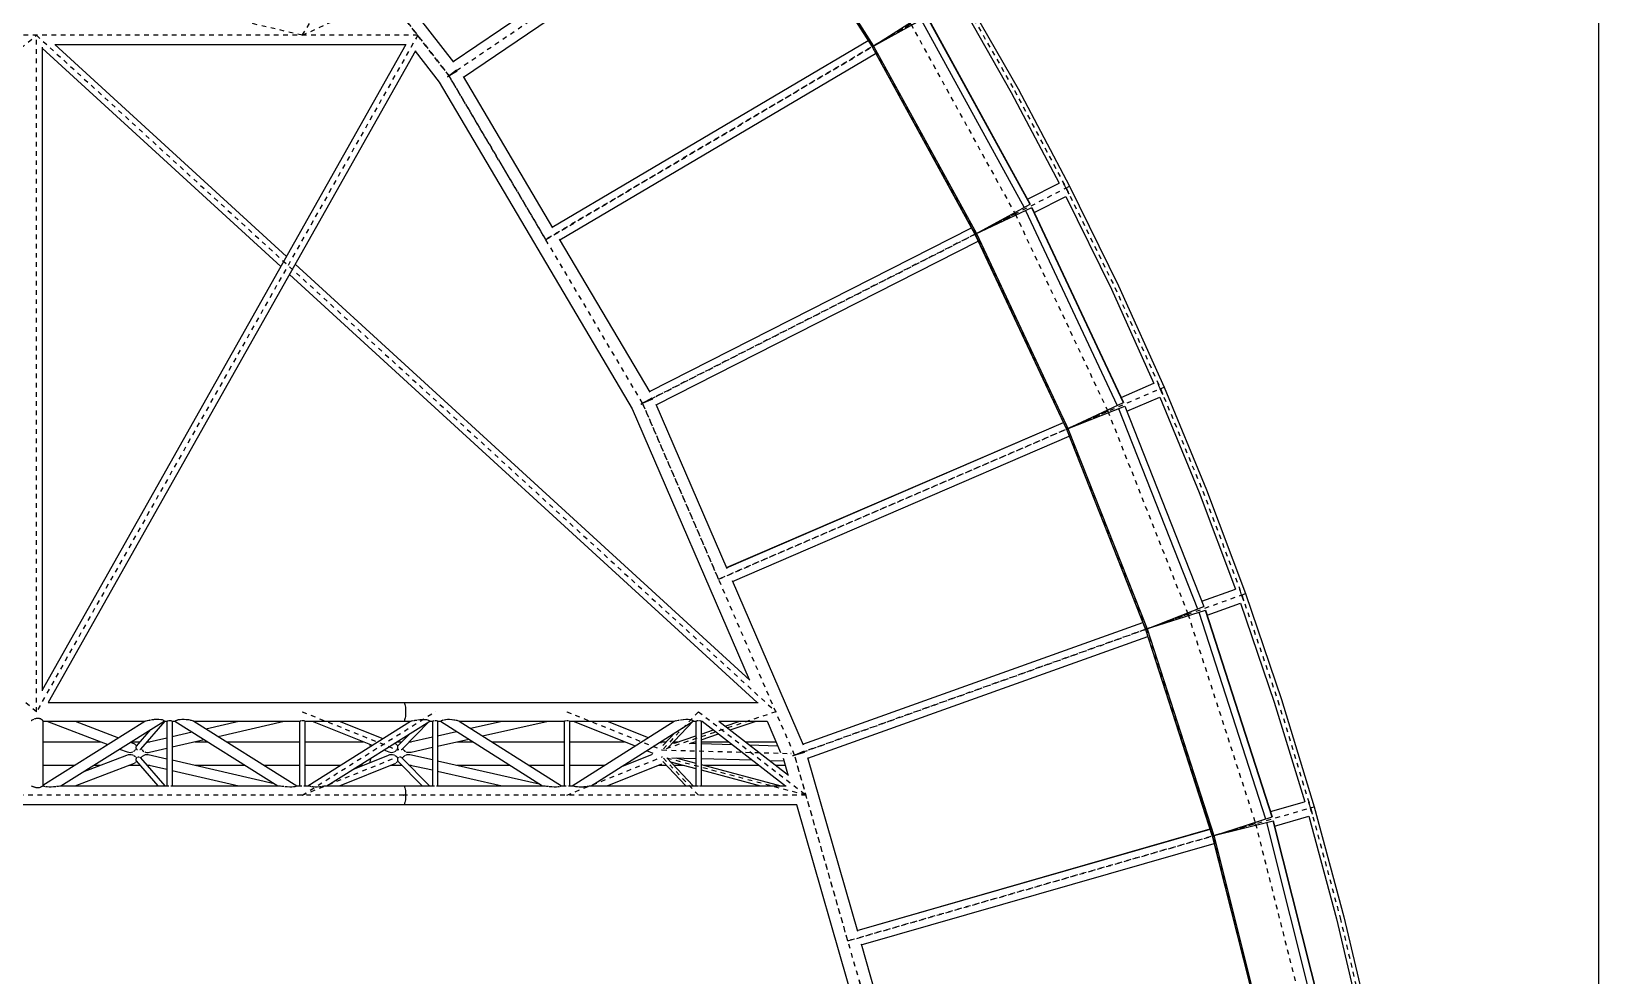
# Model space of a CAD drawing. Header units: millimetres. Extents: x 149919 to 150445, y 136651 to 136866.
# Drawn here: x 150410.73 to 150444.54, y 136802.98 to 136823.36 of the extents above; entities that cross this region are included whole.
import ezdxf

# ---------------------------------------------------------------- set-up
doc = ezdxf.new("R2010")
doc.units = ezdxf.units.MM
doc.header["$LTSCALE"] = 0.25
doc.linetypes.add('CENTER', pattern=[50.8, 31.75, -6.35, 6.35, -6.35])
doc.linetypes.add('XKITLINE00', pattern=[0])

# ---------------------------------------------------------------- blocks, each defined once
blk = doc.blocks.new('çatıı')
at = {"color": 8, "linetype": 'CENTER'}
for p, q in [((27793, 17203.1), (27292.1, 17849.7)), ((27793, 17203.1), (27292.1, 17849.7)), ((27793, 17203.1), (28641, 17778.9)), ((27793, 17203.1), (28538.8, 17709.5)), ((28708.5, 17267), (28461.3, 17656.9)), ((27476.6, 17290.3), (27586, 17470.3)), ((27476.6, 17290.3), (27123.8, 17372.8)), ((27476.6, 17290.3), (27655.8, 17372.8)), ((27667.8, 17364.7), (27793, 17203.1)), ((28001.9, 16849.5), (28895.5, 17377.5)), ((28895.5, 17377.5), (29013.2, 17170.9)), ((28789.2, 17314.6), (28001.9, 16849.5)), ((28789.2, 17314.6), (29014.3, 16904.8)), ((26903.1, 15830.3), (25173.6, 17290.3)), ((25173.6, 15830.3), (26903.1, 17290.3)), ((27725.5, 17290.3), (26261.4, 17290.3)), ((27725.5, 17290.3), (26903.1, 15830.3)), ((26903.1, 17290.3), (28498.3, 15830.3)), ((26903.1, 15830.3), (26903.1, 17290.3)), ((28930.7, 16862.3), (28708.5, 17267)), ((28210.8, 16496), (27793, 17203.1)), ((28210.8, 16496), (27793, 17203.1)), ((28001.9, 16849.5), (27793, 17203.1)), ((29013.2, 17170.9), (29124.3, 16960.8)), ((28210.8, 16496), (29124.3, 16960.8)), ((29124.3, 16960.8), (29229.5, 16745.9)), ((29014.3, 16904.8), (28210.8, 16496)), ((29014.3, 16904.8), (29214.4, 16478.7)), ((28210.8, 16496), (28001.9, 16849.5)), ((29128.3, 16441.6), (28930.7, 16862.3)), ((29229.5, 16745.9), (29327.8, 16527.7)), ((28374.6, 16116.4), (29327.8, 16527.7)), ((29327.8, 16527.7), (29419.1, 16306.5)), ((28538.4, 15736.8), (28210.8, 16496)), ((28538.4, 15736.8), (28210.8, 16496)), ((28374.6, 16116.4), (28210.8, 16496)), ((29214.4, 16478.7), (28374.6, 16116.4)), ((29214.4, 16478.7), (29387.1, 16040.9)), ((29298.9, 16009.3), (29128.3, 16441.6)), ((29419.1, 16306.5), (29503.3, 16082.5)), ((28538.4, 15736.8), (28374.6, 16116.4)), ((28538.4, 15736.8), (29503.3, 16082.5)), ((29503.3, 16082.5), (29581.2, 15853.9)), ((29387.1, 16040.9), (28538.4, 15736.8)), ((29387.1, 16040.9), (29532.9, 15588.7)), ((29442.8, 15563), (29298.9, 16009.3)), ((27476.6, 15830.3), (27681.8, 15747.8)), ((27476.6, 15650.3), (27762.9, 15830.3)), ((28047, 15830.3), (28252.9, 15747.8)), ((28498.3, 15830.3), (28252.9, 15747.8)), ((28331.2, 15830.3), (28252.9, 15747.8)), ((28331.2, 15830.3), (28563.2, 15650.3)), ((29581.2, 15853.9), (29651.6, 15622.9)), ((27476.6, 15650.3), (27681.8, 15732.8)), ((28047, 15650.3), (28252.9, 15732.8)), ((28252.9, 15747.8), (28530.8, 15740.3)), ((28563.2, 15650.3), (28252.9, 15732.8)), ((28331.2, 15650.3), (28252.9, 15732.8)), ((28768.7, 14934.7), (28538.4, 15736.8)), ((28768.7, 14934.7), (28538.4, 15736.8)), ((28653.5, 15335.7), (28538.4, 15736.8)), ((27695.3, 15650.3), (26261.4, 15650.3)), ((28563.2, 15650.3), (27695.3, 15650.3)), ((28653.5, 15335.7), (29651.6, 15622.9)), ((29651.6, 15622.9), (29715.5, 15385.5)), ((29532.9, 15588.7), (28653.5, 15335.7)), ((29532.9, 15588.7), (29650.8, 15120.6)), ((29559.5, 15099.5), (29442.8, 15563)), ((29715.5, 15385.5), (29771.6, 15146.1)), ((28768.7, 14934.7), (28653.5, 15335.7))]:
    blk.add_line(p, q, dxfattribs=at)
at = {"color": 8, "linetype": 'XKITLINE00'}
for p, q in [((28458.5, 17655), (28705.6, 17265.3)), ((28458.7, 17655), (28705.7, 17265.4)), ((28461.3, 17656.9), (28708.5, 17267)), ((27801.7, 17233.4), (28391.9, 17634.3)), ((27824.4, 17199.9), (28469.4, 17637.8)), ((28902.8, 17381.7), (29020.6, 17175)), ((27701, 17363.4), (27802.5, 17232.4)), ((28896.3, 17359.2), (29005.9, 17166.9)), ((28705.7, 17265.4), (28824.3, 17330.6)), ((28705.8, 17265.2), (28820.1, 17337.7)), ((28811.3, 17323.4), (29033.5, 16918.8)), ((28823.9, 17330.3), (29046.1, 16925.7)), ((28824.3, 17330.6), (29046.5, 16925.9)), ((28015.6, 16876.3), (28697, 17278.9)), ((28015.6, 16876.3), (28697, 17278.9)), ((27700.2, 17270.1), (26915.2, 15876.7)), ((26915.2, 17264.8), (26915.2, 15875.1)), ((26915.2, 17262.6), (27430.4, 16791.2)), ((27720.5, 17256.6), (26928.5, 15850.6)), ((26942.8, 17270.4), (27442.6, 16813)), ((26943.3, 17270), (27700.1, 17270)), ((27720.1, 17255.8), (27772, 17188.8)), ((28032, 16848.5), (28713.4, 17251.1)), ((28032, 16848.5), (28713.4, 17251.1)), ((28705.6, 17265.3), (28927.7, 16860.8)), ((28705.8, 17265.2), (28927.8, 16861)), ((28708.5, 17267), (28930.7, 16862.3)), ((27789.6, 17201.1), (27810.9, 17213.6)), ((27789.9, 17200.6), (27809.4, 17215.8)), ((27772, 17188.8), (28188.1, 16484.4)), ((27797.6, 17206.6), (27798, 17206)), ((27797.9, 17206.8), (27798.3, 17206.2)), ((27823.7, 17201.1), (28016.6, 16874.7)), ((29005.9, 17166.9), (29109.3, 16971.2)), ((29020.6, 17175), (29131.8, 16964.6)), ((29117.6, 16972.8), (29117.7, 16972.5)), ((29117.7, 16972.5), (29118.5, 16970.7)), ((29040.8, 16936.4), (29109.3, 16971.3)), ((29055.4, 16907.6), (29123.9, 16942.5)), ((29117.9, 16972.3), (29118, 16972.1)), ((29118, 16972.1), (29118.7, 16970.3)), ((29118.5, 16970.7), (29119.5, 16968.4)), ((29118.7, 16970.3), (29119.7, 16968.2)), ((29119.5, 16968.4), (29120.7, 16965.9)), ((29119.7, 16968.2), (29120.8, 16965.7)), ((29120.7, 16965.9), (29122, 16963.2)), ((29120.8, 16965.7), (29122.1, 16963.1)), ((29122, 16963.2), (29123.4, 16960.4)), ((29122.1, 16963.1), (29123.5, 16960.4)), ((29123.4, 16960.4), (29124.9, 16957.6)), ((29123.5, 16960.4), (29131.8, 16964.6)), ((29123.5, 16960.4), (29131.8, 16964.6)), ((29123.5, 16960.4), (29124.9, 16957.7)), ((29123.9, 16942.5), (29221.9, 16742.3)), ((29124.9, 16957.7), (29126.2, 16955.1)), ((29124.9, 16957.6), (29126.3, 16954.9)), ((29126.2, 16955.1), (29127.5, 16952.7)), ((29126.3, 16954.9), (29127.7, 16952.4)), ((29127.5, 16952.7), (29128.7, 16950.7)), ((29127.7, 16952.4), (29128.9, 16950.3)), ((29128.7, 16950.7), (29129.7, 16949)), ((29128.9, 16950.3), (29129.9, 16948.6)), ((29129.7, 16949), (29129.8, 16948.9)), ((29129.9, 16948.6), (29130.1, 16948.3)), ((29131.8, 16964.6), (29237.1, 16749.4)), ((28927.8, 16861), (29050.3, 16918.5)), ((28927.9, 16860.8), (29046.5, 16925.9)), ((29036.9, 16912.2), (29234.4, 16491.4)), ((29049.9, 16918.3), (29247.5, 16497.6)), ((29050.3, 16918.5), (29247.9, 16497.8)), ((28225.3, 16521.4), (28920, 16874.9)), ((28225.3, 16521.4), (28920, 16874.9)), ((28031, 16850.2), (28226.2, 16519.8)), ((28239.9, 16492.7), (28934.6, 16846.2)), ((28239.9, 16492.6), (28934.6, 16846.2)), ((28927.7, 16860.8), (29125.2, 16440.3)), ((28927.9, 16860.8), (29125.3, 16440.4)), ((28930.7, 16862.3), (29128.3, 16441.6)), ((27448.8, 16774.3), (28458.1, 15850.6)), ((27461.1, 16796.1), (28441.8, 15898.5)), ((29221.9, 16742.3), (29313.4, 16539)), ((29237.1, 16749.4), (29335.5, 16531)), ((29242.8, 16508.6), (29313.4, 16539.1)), ((29321.8, 16540.1), (29321.9, 16539.8)), ((29321.9, 16539.8), (29322.6, 16537.9)), ((29322.1, 16539.5), (29322.1, 16539.4)), ((29322.1, 16539.4), (29322.8, 16537.5)), ((29322.6, 16537.9), (29323.4, 16535.6)), ((29322.8, 16537.5), (29323.6, 16535.3)), ((29323.4, 16535.6), (29324.5, 16533)), ((29323.6, 16535.3), (29324.6, 16532.8)), ((29324.5, 16533), (29325.6, 16530.2)), ((28210.8, 16496), (28231, 16507.9)), ((28210.8, 16496), (28232.4, 16505.3)), ((29255.6, 16478.9), (29326.2, 16509.4)), ((29324.6, 16532.8), (29325.7, 16530.1)), ((29325.6, 16530.2), (29326.8, 16527.3)), ((29325.7, 16530.1), (29326.9, 16527.3)), ((29326.2, 16509.5), (29411.3, 16303.4)), ((29326.8, 16527.3), (29328.1, 16524.4)), ((29326.9, 16527.3), (29335.5, 16531)), ((29326.9, 16527.3), (29335.5, 16531)), ((29326.9, 16527.3), (29328.1, 16524.5)), ((29328.1, 16524.5), (29329.3, 16521.8)), ((29328.1, 16524.4), (29329.4, 16521.6)), ((29329.3, 16521.8), (29330.4, 16519.4)), ((29329.4, 16521.6), (29330.5, 16519.1)), ((29330.4, 16519.4), (29331.5, 16517.3)), ((29330.5, 16519.1), (29331.6, 16516.9)), ((29331.5, 16517.3), (29332.4, 16515.5)), ((29331.6, 16516.9), (29332.6, 16515.1)), ((29332.4, 16515.5), (29332.5, 16515.4)), ((29332.6, 16515.1), (29332.7, 16514.8)), ((29335.5, 16531), (29426.9, 16309.6)), ((28188.1, 16484.4), (28440.4, 15899.8)), ((28207.2, 16494.4), (28210.8, 16496)), ((28207.4, 16493.9), (28210.8, 16496)), ((28214.8, 16498.3), (28215.1, 16497.8)), ((28215, 16498.4), (28215.2, 16497.9)), ((28239.2, 16494.3), (28392.3, 16139.5)), ((29125.3, 16440.4), (29251.2, 16490.1)), ((29125.4, 16440.2), (29247.9, 16497.8)), ((29237.4, 16484.6), (29407.9, 16052.3)), ((29250.8, 16489.9), (29421.3, 16057.6)), ((29251.2, 16490.1), (29421.7, 16057.7)), ((28391.5, 16141.3), (29118.3, 16454.9)), ((28391.6, 16141.2), (29118.4, 16454.9)), ((29125.2, 16440.3), (29295.7, 16008.1)), ((29125.4, 16440.2), (29295.8, 16008.3)), ((29128.3, 16441.6), (29298.9, 16009.3)), ((28404.3, 16111.6), (29131.1, 16425.3)), ((28404.3, 16111.6), (29131.1, 16425.2)), ((29411.3, 16303.4), (29489.8, 16094.7)), ((29426.9, 16309.6), (29511.3, 16085.3)), ((28403.6, 16113.3), (28556.7, 15758.6)), ((29417.4, 16068.9), (29489.7, 16094.8)), ((29498.2, 16095.3), (29498.3, 16095)), ((29498.3, 16095), (29498.8, 16093)), ((29498.4, 16094.7), (29498.5, 16094.5)), ((29498.5, 16094.5), (29499, 16092.7)), ((29428.3, 16038.4), (29500.6, 16064.4)), ((29498.8, 16093), (29499.5, 16090.7)), ((29499, 16092.7), (29499.7, 16090.4)), ((29499.5, 16090.7), (29500.4, 16088)), ((29499.7, 16090.4), (29500.5, 16087.8)), ((29500.4, 16088), (29501.3, 16085.1)), ((29500.5, 16087.8), (29501.4, 16085.1)), ((29500.6, 16064.4), (29573.2, 15851.3)), ((29501.3, 16085.1), (29502.4, 16082.2)), ((29501.4, 16085.1), (29502.4, 16082.2)), ((29502.4, 16082.2), (29511.3, 16085.3)), ((29502.4, 16082.2), (29511.3, 16085.3)), ((29502.4, 16082.2), (29503.5, 16079.2)), ((29502.4, 16082.2), (29503.5, 16079.3)), ((29503.5, 16079.3), (29504.5, 16076.6)), ((29503.5, 16079.2), (29504.5, 16076.4)), ((29504.5, 16076.6), (29505.5, 16074.1)), ((29504.5, 16076.4), (29505.6, 16073.8)), ((29505.5, 16074.1), (29506.4, 16071.9)), ((29505.6, 16073.8), (29506.5, 16071.5)), ((29506.4, 16071.9), (29507.2, 16070.1)), ((29506.5, 16071.5), (29507.3, 16069.7)), ((29507.2, 16070.1), (29507.3, 16070)), ((29507.3, 16069.7), (29507.5, 16069.4)), ((29511.3, 16085.3), (29589.2, 15856.5)), ((29295.8, 16008.1), (29421.7, 16057.7)), ((29295.8, 16008.3), (29424.6, 16049.8)), ((29410.4, 16045.3), (29554.4, 15599)), ((29424.1, 16049.7), (29568.1, 15603.4)), ((29424.6, 16049.8), (29568.6, 15603.6)), ((28556, 15760.2), (29289.8, 16023.1)), ((28556, 15760.2), (29289.8, 16023.1)), ((28566.8, 15729.9), (29300.6, 15992.8)), ((28566.8, 15729.8), (29300.6, 15992.7)), ((29295.7, 16008.1), (29439.6, 15562.1)), ((29295.8, 16008.1), (29439.7, 15562.2)), ((29298.9, 16009.3), (29442.8, 15563)), ((26928.4, 15850.6), (27695.3, 15850.6)), ((27695.3, 15850.6), (27696.1, 15850.3)), ((27695.3, 15850.6), (27696.1, 15850.3)), ((27695.3, 15850.6), (28460.3, 15850.6)), ((27696.1, 15850.3), (27696.7, 15849.4)), ((27696.1, 15850.3), (27696.7, 15849.4)), ((27696.7, 15849.4), (27697.4, 15847.9)), ((27696.7, 15849.4), (27697.4, 15847.9)), ((27697.4, 15847.9), (27698, 15845.8)), ((27697.4, 15847.9), (27698, 15845.8)), ((27698, 15845.8), (27698.5, 15843.3)), ((27698, 15845.8), (27698.5, 15843.3)), ((27698.5, 15843.3), (27698.9, 15840.4)), ((27698.9, 15840.4), (27699.2, 15837.2)), ((27699.2, 15823.3), (27698.9, 15820.1)), ((27699.2, 15837.2), (27699.4, 15833.8)), ((27699.4, 15826.7), (27699.2, 15823.3)), ((27699.4, 15833.8), (27699.5, 15830.3)), ((27699.5, 15830.3), (27699.4, 15826.7)), ((29573.2, 15851.3), (29638.9, 15636)), ((29589.2, 15856.5), (29659.7, 15625.2)), ((26891.9, 15811.3), (26892.4, 15811.7)), ((26892.4, 15811.7), (26893, 15812)), ((26893, 15812), (26894, 15812.6)), ((26894.4, 15812.9), (26894.5, 15813)), ((26894.5, 15813), (26896.3, 15813.8)), ((26896.3, 15813.8), (26897.1, 15814.3)), ((26897.1, 15814.3), (26897.7, 15814.6)), ((26898.6, 15815), (26900, 15815.6)), ((26900, 15815.6), (26902.1, 15816.1)), ((26902.1, 15816.1), (26903.1, 15816.4)), ((26903.1, 15816.4), (26906.1, 15816.7)), ((26906.1, 15816.7), (26909, 15816.3)), ((26909, 15816.3), (26909.4, 15816.1)), ((26909.4, 15816.1), (26911.6, 15815.4)), ((26911.6, 15815.4), (26912.3, 15815)), ((26912.9, 15814.6), (26913.7, 15814.1)), ((26913.7, 15814.1), (26914, 15813.8)), ((26914, 15813.8), (26915.1, 15812.9)), ((26915.4, 15812.6), (26915.9, 15812)), ((26915.9, 15812), (26916.4, 15811.5)), ((26916.4, 15811.5), (26916.4, 15811.3)), ((26916.5, 15811.1), (26916.6, 15810.7)), ((26916.6, 15810.7), (26916.7, 15810.6)), ((26916.7, 15810.6), (26916.7, 15671.3)), ((26916.7, 15810), (27137, 15810)), ((26916.7, 15671.7), (27137, 15810)), ((26925.5, 15810), (27056.8, 15759.7)), ((26955.9, 15670.6), (27178.5, 15810.2)), ((26986.6, 15810), (27080, 15774.2)), ((27149, 15791.8), (27118.3, 15756.3)), ((27179.8, 15810), (27127.8, 15749.9)), ((27137, 15810), (27137.1, 15810)), ((27137.1, 15810), (27137.6, 15810.3)), ((27138, 15810.4), (27139.4, 15810.7)), ((27139.4, 15810.7), (27139.6, 15810.8)), ((27139.6, 15810.8), (27141.1, 15811.1)), ((27141.9, 15811.3), (27143, 15811.6)), ((27143, 15811.6), (27145.2, 15812)), ((27145.2, 15812), (27147.4, 15812.5)), ((27147.4, 15812.5), (27148.1, 15812.6)), ((27149.9, 15812.9), (27152.4, 15813.3)), ((27152.4, 15813.3), (27156.6, 15813.8)), ((27156.6, 15813.8), (27157.6, 15814)), ((27157.6, 15814), (27162.8, 15814.4)), ((27162.8, 15814.4), (27167.4, 15814.4)), ((27167.4, 15814.4), (27171.1, 15813.9)), ((27171.1, 15813.9), (27171.5, 15813.8)), ((27171.5, 15813.8), (27174.2, 15813.3)), ((27174.2, 15813.3), (27175.1, 15812.9)), ((27175.8, 15812.6), (27176.3, 15812.4)), ((27176.3, 15812.4), (27176.7, 15812)), ((27176.7, 15812), (27177.7, 15811.5)), ((27177.7, 15811.5), (27177.9, 15811.4)), ((27178, 15811.1), (27178.3, 15810.7)), ((27178, 15810), (27184.2, 15810)), ((27178.3, 15810.7), (27178.4, 15810.4)), ((27178.5, 15810.3), (27178.5, 15810.2)), ((27184.2, 15810), (27184.3, 15810)), ((27184.2, 15810), (27184.2, 15670.6)), ((27184.4, 15810.2), (27184.3, 15810)), ((27184.4, 15810.2), (27184.7, 15810.3)), ((27185, 15810.4), (27185.2, 15810.5)), ((27185.2, 15810.5), (27186.2, 15810.7)), ((27186.2, 15810.7), (27186.5, 15810.8)), ((27186.5, 15810.8), (27187.7, 15811.1)), ((27189, 15811.3), (27189.9, 15811.5)), ((27189.9, 15811.5), (27191.6, 15811.5)), ((27191.6, 15811.5), (27193, 15811.3)), ((27193.8, 15811.1), (27194.5, 15811)), ((27194.5, 15811), (27194.9, 15810.7)), ((27194.9, 15810.7), (27195.3, 15810.6)), ((27195.3, 15810.6), (27195.4, 15810.4)), ((27195.5, 15810.3), (27195.6, 15810.3)), ((27195.6, 15810.3), (27195.6, 15670.6)), ((27195.6, 15810), (27201.7, 15810)), ((27201.6, 15810), (27202, 15810)), ((27201.6, 15810), (27423.8, 15670.6)), ((27202.1, 15810.3), (27202, 15810)), ((27202.4, 15810.4), (27203.2, 15810.7)), ((27203.2, 15810.7), (27204, 15811.1)), ((27203.2, 15810.7), (27203.2, 15810.7)), ((27204.3, 15811.3), (27204.7, 15811.5)), ((27204.7, 15811.5), (27206.1, 15812)), ((27206.1, 15812), (27206.8, 15812.4)), ((27206.8, 15812.4), (27207.4, 15812.6)), ((27208.4, 15812.9), (27209.6, 15813.3)), ((27209.6, 15813.3), (27212.5, 15813.8)), ((27212.5, 15813.8), (27213, 15813.9)), ((27213, 15813.9), (27216.9, 15814.4)), ((27216.9, 15814.4), (27221.4, 15814.4)), ((27221.4, 15814.4), (27226.3, 15813.9)), ((27226.3, 15813.9), (27227.1, 15813.8)), ((27227.1, 15813.8), (27231, 15813.3)), ((27231, 15813.3), (27233, 15812.9)), ((27234.5, 15812.6), (27235.4, 15812.4)), ((27235.4, 15812.4), (27237, 15812)), ((27237, 15812), (27238.9, 15811.6)), ((27238.9, 15811.6), (27239.5, 15811.3)), ((27240.2, 15811.1), (27241.4, 15810.7)), ((27241.4, 15810.7), (27242.1, 15810.4)), ((27242.3, 15810.3), (27464.8, 15670.6)), ((27242.7, 15810), (27470.9, 15810)), ((27268.8, 15793.6), (27339.7, 15810)), ((27295, 15777.2), (27437.3, 15810)), ((27470.9, 15810), (27471.1, 15810)), ((27470.9, 15810), (27470.9, 15670.6)), ((27471.2, 15810.2), (27471.1, 15810)), ((27471.2, 15810.2), (27471.5, 15810.3)), ((27471.8, 15810.4), (27472, 15810.5)), ((27472, 15810.5), (27473, 15810.7)), ((27473, 15810.7), (27473.3, 15810.8)), ((27473.3, 15810.8), (27474.5, 15811.1)), ((27475.8, 15811.3), (27476.6, 15811.5)), ((27476.6, 15811.5), (27478.4, 15811.5)), ((27478.4, 15811.5), (27479.7, 15811.3)), ((27480.6, 15811.1), (27481.3, 15811)), ((27481.3, 15811), (27481.7, 15810.7)), ((27481.7, 15810.7), (27482.1, 15810.6)), ((27482.1, 15810.6), (27482.2, 15810.4)), ((27482.3, 15810.3), (27482.3, 15810.3)), ((27482.3, 15810.3), (27482.3, 15670.6)), ((27482.3, 15810), (27695.3, 15810)), ((27488.4, 15670.6), (27710.1, 15810)), ((27497.9, 15810), (27627.3, 15757.9)), ((27529.4, 15670.6), (27751.5, 15810.2)), ((27556.4, 15810), (27650.1, 15772.3)), ((27750.4, 15809.6), (27691.8, 15749.9)), ((27695.3, 15810), (27696.1, 15810.3)), ((27695.3, 15810), (27696.1, 15810.3)), ((27695.3, 15810), (27710.1, 15810)), ((27696.7, 15811.2), (27696.1, 15810.3)), ((27696.7, 15811.2), (27696.1, 15810.3)), ((27697.4, 15812.7), (27696.7, 15811.2)), ((27697.4, 15812.7), (27696.7, 15811.2)), ((27698, 15814.7), (27697.4, 15812.7)), ((27698, 15814.7), (27697.4, 15812.7)), ((27698.5, 15817.2), (27698, 15814.7)), ((27698.5, 15817.2), (27698, 15814.7)), ((27698.9, 15820.1), (27698.5, 15817.2)), ((27710.1, 15810), (27710.2, 15810)), ((27710.2, 15810), (27710.4, 15810.1)), ((27710.4, 15810.1), (27711.1, 15810.3)), ((27711.5, 15810.3), (27712.2, 15810.5)), ((27712.2, 15810.5), (27712.5, 15810.5)), ((27712.5, 15810.5), (27715.1, 15811.1)), ((27716.2, 15811.3), (27718.4, 15811.7)), ((27718.4, 15811.7), (27719.6, 15811.9)), ((27719.6, 15811.9), (27723.3, 15812.5)), ((27725, 15812.8), (27729.8, 15813.4)), ((27729.8, 15813.4), (27735.1, 15813.9)), ((27735.1, 15813.9), (27739.8, 15813.9)), ((27739.8, 15813.9), (27743.7, 15813.6)), ((27743.7, 15813.6), (27744.5, 15813.4)), ((27744.5, 15813.4), (27746.8, 15813)), ((27746.8, 15813), (27747.4, 15812.8)), ((27748.2, 15812.5), (27749.1, 15812.2)), ((27749.1, 15812.2), (27749.8, 15811.7)), ((27749.8, 15811.7), (27750.6, 15811.4)), ((27750.6, 15811.4), (27750.7, 15811.3)), ((27750.8, 15811.1), (27751.3, 15810.7)), ((27751.1, 15810), (27757.2, 15810)), ((27751.3, 15810.7), (27751.2, 15810.5)), ((27751.2, 15810.5), (27751.4, 15810.3)), ((27751.4, 15810.3), (27751.5, 15810.2)), ((27757.2, 15810), (27757.4, 15810)), ((27757.2, 15810), (27757.2, 15670.6)), ((27757.4, 15810.1), (27757.8, 15810.3)), ((27757.4, 15810.1), (27757.4, 15810)), ((27758.1, 15810.4), (27758.2, 15810.4)), ((27758.2, 15810.4), (27759.4, 15810.7)), ((27759.4, 15810.7), (27759.5, 15810.8)), ((27759.5, 15810.8), (27760.9, 15811.1)), ((27762.2, 15811.3), (27762.9, 15811.4)), ((27762.9, 15811.4), (27764.6, 15811.5)), ((27764.6, 15811.5), (27766.2, 15811.3)), ((27766.9, 15811.1), (27767.5, 15811)), ((27767.5, 15811), (27767.9, 15810.7)), ((27767.9, 15810.7), (27768.3, 15810.6)), ((27768.3, 15810.6), (27768.5, 15810.4)), ((27768.6, 15810.3), (27768.6, 15670.6)), ((27768.6, 15810), (27774.5, 15810)), ((27774.5, 15810), (27774.9, 15810)), ((27774.5, 15810), (27994.6, 15670.6)), ((27775, 15810.2), (27774.9, 15810)), ((27775, 15810.2), (27775.1, 15810.3)), ((27775.4, 15810.4), (27776.2, 15810.7)), ((27776.2, 15810.7), (27777.1, 15811.1)), ((27776.2, 15810.7), (27776.2, 15810.7)), ((27777.5, 15811.3), (27777.7, 15811.5)), ((27777.7, 15811.5), (27779.2, 15811.9)), ((27779.2, 15811.9), (27779.8, 15812.3)), ((27779.8, 15812.3), (27780.7, 15812.6)), ((27781.7, 15812.9), (27782.5, 15813.2)), ((27782.5, 15813.2), (27785.6, 15813.7)), ((27785.6, 15813.7), (27786, 15813.8)), ((27786, 15813.8), (27789.8, 15814.2)), ((27789.8, 15814.2), (27794.3, 15814.3)), ((27794.3, 15814.3), (27799.1, 15813.9)), ((27799.1, 15813.9), (27800.1, 15813.7)), ((27800.1, 15813.7), (27803.8, 15813.2)), ((27803.8, 15813.2), (27805.5, 15812.9)), ((27807.1, 15812.6), (27808.1, 15812.4)), ((27808.1, 15812.4), (27809.8, 15811.9)), ((27809.8, 15811.9), (27811.6, 15811.5)), ((27811.6, 15811.5), (27812.1, 15811.3)), ((27812.8, 15811.1), (27814, 15810.7)), ((27814.1, 15810.7), (27814.6, 15810.4)), ((27814.8, 15810.3), (28035.4, 15670.6)), ((27815.3, 15810), (28041.3, 15810)), ((27839.5, 15794.6), (27907.5, 15810)), ((27865.6, 15778.1), (28006.8, 15810)), ((28041.3, 15810), (28041.5, 15810)), ((28041.3, 15810), (28041.3, 15670.6)), ((28041.6, 15810.1), (28041.5, 15810)), ((28041.6, 15810.1), (28042, 15810.3)), ((28042.3, 15810.4), (28042.4, 15810.4)), ((28042.4, 15810.4), (28043.5, 15810.7)), ((28043.5, 15810.7), (28043.7, 15810.7)), ((28043.7, 15810.7), (28045.2, 15811.1)), ((28046.7, 15811.3), (28047, 15811.4)), ((28047, 15811.4), (28048.8, 15811.4)), ((28048.8, 15811.4), (28049.7, 15811.3)), ((28050.9, 15811.1), (28051.6, 15810.9)), ((28051.6, 15810.9), (28052.1, 15810.7)), ((28052.1, 15810.7), (28052.4, 15810.6)), ((28052.4, 15810.6), (28052.6, 15810.4)), ((28052.7, 15810.3), (28052.7, 15810.3)), ((28052.7, 15810.3), (28052.7, 15670.6)), ((28052.7, 15810), (28278.7, 15810)), ((28058.7, 15670.6), (28278.8, 15810)), ((28061.1, 15810), (28194.4, 15756.6)), ((28099.4, 15670.6), (28320, 15810.3)), ((28134.2, 15810), (28222.7, 15774.5)), ((28319.7, 15810), (28265.9, 15753.2)), ((28278.8, 15810), (28278.9, 15810)), ((28278.9, 15810), (28279.2, 15810.2)), ((28279.2, 15810.2), (28279.4, 15810.3)), ((28279.9, 15810.4), (28281.1, 15810.6)), ((28281.1, 15810.6), (28281.2, 15810.7)), ((28281.2, 15810.7), (28283.1, 15811.1)), ((28284, 15811.3), (28284.4, 15811.4)), ((28284.4, 15811.4), (28287.1, 15811.9)), ((28287.1, 15811.9), (28288.7, 15812.3)), ((28288.7, 15812.3), (28290.5, 15812.6)), ((28292.3, 15812.9), (28293.8, 15813.1)), ((28293.8, 15813.1), (28298.4, 15813.7)), ((28298.4, 15813.7), (28299, 15813.8)), ((28299, 15813.8), (28304.2, 15814.2)), ((28304.2, 15814.2), (28308.8, 15814.3)), ((28308.8, 15814.3), (28312.6, 15813.9)), ((28312.6, 15813.9), (28313.1, 15813.7)), ((28313.1, 15813.7), (28315.7, 15813.2)), ((28315.7, 15813.2), (28316.6, 15812.9)), ((28317.4, 15812.6), (28317.8, 15812.4)), ((28317.8, 15812.4), (28318.3, 15811.9)), ((28318.3, 15811.9), (28319.2, 15811.5)), ((28319.2, 15811.5), (28319.4, 15811.3)), ((28319.5, 15811.1), (28319.8, 15810.7)), ((28319.5, 15810), (28325.5, 15810)), ((28319.8, 15810.7), (28319.9, 15810.4)), ((28319.8, 15810.7), (28319.8, 15810.7)), ((28325.5, 15810), (28325.7, 15810)), ((28325.5, 15810), (28325.5, 15670.6)), ((28325.7, 15810.1), (28326.2, 15810.3)), ((28325.7, 15810.1), (28325.7, 15810)), ((28326.5, 15810.4), (28326.6, 15810.4)), ((28326.6, 15810.4), (28327.7, 15810.6)), ((28327.7, 15810.6), (28327.8, 15810.7)), ((28327.8, 15810.7), (28329.4, 15811.1)), ((28329.4, 15811.1), (28329.5, 15811.1)), ((28331.1, 15811.3), (28331.2, 15811.3)), ((28331.2, 15811.3), (28332.9, 15811.4)), ((28332.9, 15811.4), (28333.5, 15811.3)), ((28335, 15811.1), (28335.8, 15810.9)), ((28335.8, 15810.9), (28336.2, 15810.6)), ((28336.2, 15810.6), (28336.6, 15810.5)), ((28336.6, 15810.5), (28336.7, 15810.4)), ((28336.8, 15810.3), (28336.9, 15810.2)), ((28336.9, 15810.2), (28336.9, 15670.6)), ((28336.9, 15810), (28339.5, 15810)), ((28336.9, 15782), (28363.9, 15791.1)), ((28339.5, 15810), (28519.3, 15670.6)), ((28374.8, 15810.2), (28525.5, 15693.4)), ((28375.1, 15810), (28479.6, 15810)), ((28388.7, 15799.4), (28420.1, 15810)), ((28399.5, 15791.1), (28455.7, 15810)), ((28479.2, 15810), (28508.2, 15742.7)), ((26916.7, 15765.7), (27041.2, 15765.7)), ((27105.5, 15764.5), (27113.2, 15761.5)), ((27107.5, 15765.7), (27126.5, 15765.7)), ((27113.2, 15761.5), (27114.3, 15761)), ((27115.3, 15760.6), (27115.3, 15760.6)), ((27115.3, 15760.6), (27116.4, 15759.7)), ((27116.4, 15759.7), (27116.9, 15759.2)), ((27116.9, 15759.2), (27117.4, 15758.5)), ((27117.8, 15758), (27118, 15757.6)), ((27118, 15755.5), (27117.9, 15755.1)), ((27118, 15757.6), (27118.2, 15756.8)), ((27118.3, 15756.3), (27118, 15755.5)), ((27118.2, 15756.8), (27118.4, 15756.3)), ((27140, 15764), (27184.2, 15774.1)), ((27141.5, 15765.7), (27147.4, 15765.7)), ((27195.6, 15776.8), (27238.7, 15786.7)), ((27195.6, 15754.3), (27264.9, 15770.3)), ((27245, 15765.7), (27272.2, 15765.7)), ((27313.3, 15765.7), (27470.9, 15765.7)), ((27482.3, 15765.7), (27608, 15765.7)), ((27622.2, 15760), (27622.6, 15758.2)), ((27622.2, 15760), (27622.6, 15758.2)), ((27622.6, 15758.2), (27623.1, 15755.3)), ((27622.6, 15758.2), (27623.1, 15755.3)), ((27675.1, 15762.2), (27676.8, 15761.5)), ((27676.8, 15761.5), (27678, 15761)), ((27679, 15760.6), (27679, 15760.6)), ((27679, 15760.6), (27680.1, 15759.7)), ((27680.1, 15759.7), (27680.6, 15759.3)), ((27680.6, 15765.7), (27691.5, 15765.7)), ((27680.6, 15759.3), (27681.1, 15758.5)), ((27681.5, 15758), (27681.7, 15757.6)), ((27681.7, 15757.6), (27681.9, 15756.9)), ((27681.9, 15755.5), (27681.8, 15755.1)), ((27681.9, 15756.9), (27682.1, 15756.2)), ((27682.1, 15756.2), (27681.9, 15755.5)), ((27709, 15783.5), (27682.1, 15756.2)), ((27706.1, 15764.5), (27757.2, 15776)), ((27707.2, 15765.7), (27711.3, 15765.7)), ((27768.6, 15778.6), (27809.5, 15787.8)), ((27768.6, 15756.2), (27835.6, 15771.3)), ((27810.7, 15765.7), (27844.4, 15765.7)), ((27885.2, 15765.7), (28041.3, 15765.7)), ((28052.7, 15765.7), (28171.6, 15765.7)), ((28247.7, 15764.5), (28250.7, 15763.3)), ((28249.6, 15765.7), (28262.1, 15765.7)), ((28280.9, 15785.5), (28254.2, 15757.4)), ((28275.4, 15763.3), (28280.7, 15763.1)), ((28277.7, 15765.7), (28288.3, 15765.7)), ((28279.5, 15762.7), (28325.5, 15778.2)), ((28311.7, 15761.6), (28325.5, 15766.2)), ((28313.7, 15762.2), (28325.5, 15761.9)), ((28323.9, 15765.7), (28325.5, 15765.7)), ((28336.9, 15770), (28374.7, 15782.7)), ((28336.9, 15765.7), (28396.6, 15765.7)), ((28336.9, 15761.6), (28404.3, 15759.8)), ((28432.3, 15765.7), (28498.3, 15765.7)), ((28441.1, 15758.8), (28502, 15757.1)), ((27003.6, 15700.5), (27098.4, 15736.8)), ((27082.3, 15749.9), (27099, 15743.5)), ((27098.4, 15736.8), (27101.4, 15737.8)), ((27099, 15743.5), (27102.1, 15742.8)), ((27101.4, 15737.8), (27104.4, 15738.2)), ((27102.1, 15742.8), (27105.2, 15742.6)), ((27104.4, 15738.2), (27107.5, 15738)), ((27105.2, 15742.6), (27108.3, 15743)), ((27107.5, 15738), (27110.4, 15737.4)), ((27108.3, 15743), (27111.1, 15743.9)), ((27110.4, 15737.4), (27111.9, 15736.7)), ((27112.3, 15744.6), (27113.5, 15745.3)), ((27113.3, 15736), (27115.1, 15734.6)), ((27113.5, 15745.3), (27114.6, 15746.3)), ((27114.6, 15746.3), (27115.5, 15747)), ((27115.1, 15734.6), (27116.8, 15732.8)), ((27116.1, 15747.8), (27115.5, 15747)), ((27117.1, 15749.1), (27116.6, 15748.5)), ((27117.8, 15722.1), (27116.8, 15721.1)), ((27117.5, 15750.1), (27117.1, 15749.1)), ((27117.2, 15732.1), (27118, 15730.8)), ((27118.1, 15751.3), (27117.5, 15750.1)), ((27117.8, 15727.2), (27117.7, 15727)), ((27117.7, 15727), (27117.8, 15725.7)), ((27117.9, 15755.1), (27117.8, 15753.6)), ((27117.8, 15753.6), (27117.8, 15753.4)), ((27117.8, 15753.4), (27118, 15751.8)), ((27117.9, 15728.8), (27117.8, 15728)), ((27117.8, 15727.9), (27117.8, 15727.2)), ((27117.8, 15725.6), (27117.8, 15725.4)), ((27117.8, 15725.4), (27118, 15725.1)), ((27118.2, 15729.9), (27117.9, 15728.8)), ((27118, 15751.8), (27118.1, 15751.2)), ((27118, 15730.8), (27118.1, 15730.5)), ((27118, 15725.1), (27118.3, 15724.3)), ((27118.1, 15751.2), (27118.8, 15750.2)), ((27118.1, 15730.5), (27118.3, 15730.1)), ((27118.6, 15723.9), (27118.1, 15722.6)), ((27118.3, 15730.2), (27118.2, 15729.9)), ((27118.5, 15730.6), (27118.3, 15730.2)), ((27118.3, 15724.3), (27164.8, 15670.6)), ((27118.5, 15730.6), (27118.7, 15730.8)), ((27118.7, 15730.8), (27119.8, 15731.9)), ((27118.8, 15750.2), (27118.9, 15750.1)), ((27118.9, 15750.1), (27120, 15748.9)), ((27119.8, 15731.9), (27120.3, 15732.1)), ((27120, 15748.9), (27120.9, 15748.5)), ((27121.9, 15732.8), (27123.1, 15733)), ((27123.1, 15733), (27124.8, 15732.8)), ((27124.8, 15732.8), (27124.9, 15732.8)), ((27126.1, 15748.5), (27126.6, 15748.7)), ((27126.3, 15732.1), (27126.4, 15732.1)), ((27126.4, 15732.1), (27127.6, 15731)), ((27126.6, 15748.7), (27127.8, 15749.9)), ((27127.6, 15731), (27179.8, 15670.6)), ((27128.5, 15730.8), (27128.2, 15730.3)), ((27129, 15731.8), (27128.5, 15730.8)), ((27128.7, 15750.9), (27129.2, 15750.1)), ((27129.4, 15732.1), (27129, 15731.8)), ((27129.2, 15750.1), (27129.2, 15750)), ((27129.2, 15750), (27130.3, 15748.5)), ((27130.8, 15733.8), (27130, 15732.8)), ((27130.8, 15733.8), (27131.9, 15734.6)), ((27130.9, 15747.8), (27132.6, 15746.3)), ((27131.9, 15734.6), (27133, 15735.5)), ((27132.6, 15746.3), (27132.9, 15746)), ((27132.9, 15746), (27135, 15744.6)), ((27133, 15735.5), (27133.8, 15736)), ((27135, 15736.7), (27135.4, 15736.9)), ((27135.4, 15736.9), (27138.3, 15737.8)), ((27136.6, 15743.9), (27138, 15743.3)), ((27138, 15743.3), (27141, 15742.7)), ((27138.3, 15737.8), (27141.3, 15738.2)), ((27141, 15742.7), (27144.1, 15742.7)), ((27141.3, 15738.2), (27144.3, 15738)), ((27144.1, 15742.7), (27147.2, 15743.2)), ((27144.3, 15738), (27184.2, 15728.8)), ((27147.2, 15743.2), (27184.2, 15751.7)), ((27195.6, 15726.2), (27416.1, 15675.4)), ((27585.5, 15705.9), (27662.4, 15736.8)), ((27622.6, 15722.3), (27622.2, 15720.6)), ((27622.6, 15722.3), (27622.2, 15720.6)), ((27623.1, 15725.3), (27622.6, 15722.3)), ((27623.1, 15725.3), (27622.6, 15722.3)), ((27623.6, 15728.7), (27623.1, 15725.3)), ((27623.6, 15728.7), (27623.1, 15725.3)), ((27623.7, 15729.8), (27623.6, 15728.7)), ((27623.7, 15729.8), (27623.6, 15728.7)), ((27652.3, 15747.9), (27663, 15743.5)), ((27662.4, 15736.8), (27665.3, 15737.7)), ((27663, 15743.5), (27666.1, 15742.8)), ((27665.3, 15737.7), (27668.4, 15738.1)), ((27666.1, 15742.8), (27669.2, 15742.7)), ((27668.4, 15738.1), (27671.4, 15738)), ((27669.2, 15742.7), (27672.2, 15743.1)), ((27671.4, 15738), (27674.3, 15737.3)), ((27672.2, 15743.1), (27675, 15744)), ((27674.3, 15737.3), (27675.7, 15736.7)), ((27676.1, 15744.6), (27677.4, 15745.3)), ((27677.1, 15736), (27679, 15734.6)), ((27677.4, 15745.3), (27678.4, 15746.3)), ((27678.4, 15746.3), (27679.4, 15747.1)), ((27679, 15734.6), (27680.6, 15732.8)), ((27679.9, 15747.8), (27679.4, 15747.1)), ((27680.9, 15749.1), (27680.4, 15748.5)), ((27681.5, 15722.1), (27680.5, 15721.1)), ((27681.3, 15750.1), (27680.9, 15749.1)), ((27681, 15732.1), (27681.7, 15730.7)), ((27681.9, 15751.3), (27681.3, 15750.1)), ((27681.7, 15727.2), (27681.6, 15727)), ((27681.6, 15727), (27681.7, 15725.7)), ((27681.8, 15755.1), (27681.7, 15753.6)), ((27681.7, 15753.6), (27681.7, 15753.4)), ((27681.7, 15753.4), (27681.9, 15751.7)), ((27681.7, 15730.7), (27681.9, 15730.5)), ((27681.8, 15728.9), (27681.7, 15728)), ((27681.7, 15727.9), (27681.7, 15727.2)), ((27681.7, 15725.6), (27681.7, 15725.5)), ((27681.7, 15725.5), (27681.9, 15725.1)), ((27682.1, 15729.9), (27681.8, 15728.9)), ((27682.4, 15723.9), (27681.8, 15722.6)), ((27681.9, 15751.7), (27681.9, 15751.5)), ((27681.9, 15751.5), (27681.9, 15751.3)), ((27681.9, 15751.5), (27682.7, 15750.2)), ((27681.9, 15730.5), (27682.1, 15729.9)), ((27681.9, 15725.1), (27682.1, 15724.4)), ((27682.5, 15730.6), (27682.1, 15730.1)), ((27682.1, 15730.1), (27682.1, 15729.9)), ((27682.1, 15724.4), (27735, 15670.6)), ((27682.4, 15724.1), (27682.4, 15724)), ((27682.4, 15724), (27682.4, 15723.9)), ((27682.5, 15730.6), (27682.6, 15730.7)), ((27682.6, 15730.7), (27683.8, 15731.9)), ((27682.7, 15750.2), (27682.9, 15750.1)), ((27682.9, 15750.1), (27684, 15749)), ((27683.8, 15731.9), (27684.3, 15732.1)), ((27684, 15749), (27684.9, 15748.5)), ((27686, 15732.8), (27687.1, 15733)), ((27687.1, 15733), (27688.8, 15732.8)), ((27690, 15748.5), (27690.6, 15748.7)), ((27690.2, 15732.1), (27690.3, 15732.1)), ((27690.3, 15732.1), (27691.5, 15730.9)), ((27690.6, 15748.7), (27691.8, 15749.9)), ((27691.5, 15730.9), (27691.6, 15730.8)), ((27691.5, 15730.9), (27750.8, 15670.6)), ((27691.8, 15750), (27691.8, 15749.9)), ((27692.6, 15730.6), (27692.2, 15730.2)), ((27693.1, 15731.7), (27692.6, 15730.6)), ((27692.7, 15750.9), (27693.2, 15750.2)), ((27693.5, 15732.1), (27693.1, 15731.7)), ((27693.2, 15750.2), (27693.3, 15750)), ((27693.3, 15750), (27694.5, 15748.5)), ((27695, 15733.7), (27694.1, 15732.8)), ((27695, 15747.8), (27696.7, 15746.4)), ((27695, 15733.7), (27696, 15734.4)), ((27696, 15734.4), (27697.2, 15735.5)), ((27696.7, 15746.4), (27697, 15746.1)), ((27697, 15746.1), (27699.3, 15744.6)), ((27697.2, 15735.5), (27698.1, 15736)), ((27699.4, 15736.7), (27699.7, 15736.8)), ((27699.7, 15736.8), (27702.6, 15737.7)), ((27701, 15743.9), (27702.3, 15743.4)), ((27702.3, 15743.4), (27705.3, 15742.8)), ((27702.6, 15737.7), (27705.6, 15738.1)), ((27705.3, 15742.8), (27708.5, 15742.8)), ((27705.6, 15738.1), (27708.8, 15737.9)), ((27708.5, 15742.8), (27711.7, 15743.3)), ((27708.8, 15737.9), (27757.2, 15726.9)), ((27711.7, 15743.3), (27757.2, 15753.6)), ((27768.6, 15724.4), (27987.9, 15674.8)), ((28165.7, 15712.5), (28231.9, 15739)), ((28219.4, 15746.5), (28232.9, 15741.1)), ((28254.1, 15723.3), (28304.1, 15670.6)), ((28262.6, 15730.8), (28319.7, 15670.6)), ((28270.8, 15722.1), (28325.5, 15707.6)), ((28273.7, 15731.1), (28325.5, 15729.7)), ((28282.1, 15730.9), (28325.5, 15719.4)), ((28336.9, 15729.4), (28447.2, 15726.4)), ((28484.1, 15725.4), (28515.5, 15724.6)), ((28513.7, 15729.8), (28514.4, 15728.2)), ((28514.4, 15728.2), (28524.2, 15694.4)), ((28534.6, 15735.7), (28561, 15743.3)), ((28534.8, 15735.2), (28560, 15746.1)), ((28541.4, 15738.1), (28541.4, 15737.6)), ((28542.1, 15738.4), (28542, 15737.8)), ((28542.7, 15738.6), (28542.9, 15738.1)), ((28542.8, 15738.7), (28543.1, 15738.1)), ((28566.3, 15731.5), (28674, 15356.5)), ((26916.7, 15714.9), (26985.5, 15714.9)), ((26986.7, 15670.6), (27114.7, 15719.6)), ((27026.5, 15714.9), (27041.2, 15714.9)), ((27102.3, 15714.9), (27126.5, 15714.9)), ((27115.3, 15720), (27116.5, 15720.7)), ((27116.8, 15721.1), (27116.5, 15720.7)), ((27140, 15716.6), (27184.2, 15706.5)), ((27141.5, 15714.9), (27147.7, 15714.9)), ((27195.6, 15703.8), (27340, 15670.6)), ((27244.7, 15714.9), (27353.2, 15714.9)), ((27394.2, 15714.9), (27470.9, 15714.9)), ((27482.3, 15714.9), (27558.9, 15714.9)), ((27556.5, 15670.6), (27678.3, 15719.6)), ((27599.9, 15714.9), (27607.9, 15714.9)), ((27666.6, 15714.9), (27691.5, 15714.9)), ((27679, 15720), (27680.1, 15720.7)), ((27680.5, 15721.1), (27680.1, 15720.7)), ((27706, 15716.1), (27757.2, 15704.6)), ((27707.2, 15714.9), (27711.5, 15714.9)), ((27768.6, 15702), (27907.6, 15670.6)), ((27810.5, 15714.9), (27924.6, 15714.9)), ((27965.4, 15714.9), (28041.3, 15714.9)), ((28052.7, 15714.9), (28128.6, 15714.9)), ((28134.4, 15670.6), (28252.2, 15717.8)), ((28169.4, 15714.9), (28171.5, 15714.9)), ((28244.9, 15714.9), (28262.1, 15714.9)), ((28277.7, 15714.9), (28298.1, 15714.9)), ((28336.9, 15716.3), (28509, 15670.6)), ((28336.9, 15704.6), (28464.7, 15670.6)), ((28342.4, 15714.9), (28462.1, 15714.9)), ((28497.8, 15714.9), (28518.3, 15714.9)), ((26892.2, 15670.2), (26892.4, 15670.1)), ((26892.4, 15670.1), (26893.1, 15670)), ((26893.1, 15670), (26894.4, 15669.4)), ((26895, 15669.2), (26896.3, 15668.9)), ((26896.3, 15668.9), (26897.1, 15668.5)), ((26897.1, 15668.5), (26898.6, 15668)), ((26899.4, 15667.7), (26900, 15667.5)), ((26900, 15667.5), (26902.1, 15667.1)), ((26902.1, 15667.1), (26903.1, 15666.9)), ((26903.1, 15666.9), (26906.1, 15666.6)), ((26906.1, 15666.6), (26909, 15667)), ((26909, 15667), (26909.4, 15667.1)), ((26909.4, 15667.1), (26911.6, 15667.7)), ((26911.6, 15667.7), (26911.7, 15667.7)), ((26912.3, 15668), (26913.7, 15668.7)), ((26913.7, 15668.7), (26914, 15668.9)), ((26914, 15668.9), (26914.8, 15669.2)), ((26915.2, 15669.4), (26915.4, 15669.5)), ((26915.4, 15669.5), (26915.9, 15670)), ((26915.9, 15670), (26916.3, 15670.2)), ((26916.5, 15670.4), (26916.4, 15670.3)), ((26916.6, 15670.7), (26916.5, 15670.4)), ((26916.5, 15670.5), (26917.2, 15670.3)), ((26916.7, 15671.3), (26916.6, 15670.9)), ((26917.6, 15670.2), (26917.7, 15670.2)), ((26917.7, 15670.2), (26919, 15670)), ((26919, 15670), (26919.9, 15669.7)), ((26919.9, 15669.7), (26921.3, 15669.4)), ((26922.3, 15669.2), (26922.7, 15669.2)), ((26922.7, 15669.2), (26925.7, 15668.9)), ((26925.7, 15668.9), (26926.3, 15668.7)), ((26926.3, 15668.7), (26930.3, 15668.4)), ((26930.3, 15668.4), (26934.9, 15668.4)), ((26934.9, 15668.4), (26939.9, 15668.8)), ((26939.9, 15668.8), (26940.5, 15668.9)), ((26940.5, 15668.9), (26944.7, 15669.2)), ((26944.7, 15669.2), (26945.1, 15669.2)), ((26946.6, 15669.4), (26949.1, 15669.8)), ((26949.1, 15669.8), (26950.5, 15670)), ((26950.5, 15670), (26952.5, 15670.2)), ((26953.2, 15670.3), (26955, 15670.6)), ((26955, 15670.6), (26955.4, 15670.6)), ((26955.6, 15670.6), (27185.1, 15670.6)), ((27185.2, 15670.6), (27185.2, 15670.6)), ((27185.2, 15670.6), (27186.2, 15670.6)), ((27185.7, 15670.6), (27186.3, 15670.6)), ((27186.2, 15670.6), (27186.5, 15670.5)), ((27186.5, 15670.5), (27188.1, 15670.3)), ((27188.1, 15670.3), (27188.9, 15670.3)), ((27193.1, 15670.3), (27193.2, 15670.3)), ((27193.2, 15670.3), (27194.5, 15670.5)), ((27194.5, 15670.5), (27194.9, 15670.6)), ((27194.8, 15670.6), (27194.9, 15670.6)), ((27194.9, 15670.6), (27195.3, 15670.6)), ((27194.9, 15670.6), (27194.9, 15670.6)), ((27195.3, 15670.6), (27195.4, 15670.6)), ((27195.4, 15670.6), (27425.4, 15670.6)), ((27425.6, 15670.6), (27426.5, 15670.6)), ((27426.5, 15670.6), (27426.6, 15670.6)), ((27426.5, 15670.6), (27426.6, 15670.6)), ((27426.6, 15670.6), (27429, 15670.3)), ((27429.9, 15670.2), (27429.9, 15670.2)), ((27429.9, 15670.2), (27432.3, 15670)), ((27432.3, 15670), (27434.2, 15669.7)), ((27434.2, 15669.7), (27436.8, 15669.4)), ((27438.6, 15669.2), (27439.1, 15669.2)), ((27439.1, 15669.2), (27443.5, 15668.9)), ((27443.5, 15668.9), (27444.3, 15668.8)), ((27444.3, 15668.8), (27449.4, 15668.4)), ((27449.4, 15668.4), (27453.9, 15668.4)), ((27453.9, 15668.4), (27457.6, 15668.8)), ((27457.6, 15668.8), (27458.1, 15668.9)), ((27458.1, 15668.9), (27460.7, 15669.2)), ((27460.7, 15669.2), (27460.9, 15669.2)), ((27461.7, 15669.4), (27462.8, 15669.7)), ((27462.8, 15669.7), (27463.2, 15670)), ((27463.2, 15670), (27464.1, 15670.2)), ((27464.1, 15670.2), (27464.1, 15670.2)), ((27464.3, 15670.3), (27464.7, 15670.6)), ((27464.7, 15670.6), (27464.8, 15670.6)), ((27464.8, 15670.6), (27471.9, 15670.6)), ((27472, 15670.6), (27472, 15670.6)), ((27472, 15670.6), (27473, 15670.6)), ((27472.5, 15670.6), (27473.1, 15670.6)), ((27473, 15670.6), (27473.3, 15670.5)), ((27473.3, 15670.5), (27474.9, 15670.3)), ((27474.9, 15670.3), (27475.7, 15670.3)), ((27479.9, 15670.3), (27480, 15670.3)), ((27480, 15670.3), (27481.3, 15670.5)), ((27481.3, 15670.5), (27481.7, 15670.6)), ((27481.6, 15670.6), (27481.7, 15670.6)), ((27481.7, 15670.6), (27482.1, 15670.6)), ((27481.7, 15670.6), (27481.7, 15670.6)), ((27482.1, 15670.6), (27482.2, 15670.6)), ((27482.2, 15670.6), (27489, 15670.6)), ((27489.1, 15670.6), (27489.6, 15670.6)), ((27489.6, 15670.6), (27489.7, 15670.5)), ((27489.7, 15670.5), (27490.9, 15670.3)), ((27491.2, 15670.2), (27491.3, 15670.2)), ((27491.3, 15670.2), (27492.6, 15670.1)), ((27492.6, 15670.1), (27493.5, 15669.7)), ((27493.5, 15669.7), (27495.2, 15669.4)), ((27496.1, 15669.3), (27496.4, 15669.2)), ((27496.4, 15669.2), (27499.2, 15668.9)), ((27499.2, 15668.9), (27499.9, 15668.8)), ((27499.9, 15668.8), (27504, 15668.5)), ((27504, 15668.5), (27508.6, 15668.5)), ((27508.6, 15668.5), (27513.6, 15668.9)), ((27513.6, 15668.9), (27514, 15668.9)), ((27514, 15668.9), (27518.1, 15669.3)), ((27519.5, 15669.4), (27522.7, 15669.8)), ((27522.7, 15669.8), (27524, 15670.1)), ((27524, 15670.1), (27525.7, 15670.2)), ((27526.4, 15670.3), (27528.5, 15670.6)), ((27528.5, 15670.6), (27528.5, 15670.6)), ((27528.5, 15670.6), (27528.9, 15670.6)), ((27528.9, 15670.6), (27695.3, 15670.6)), ((27695.3, 15670.6), (27696.1, 15670.3)), ((27695.3, 15670.6), (27696.1, 15670.3)), ((27695.3, 15670.6), (27758.2, 15670.6)), ((27696.1, 15670.3), (27696.8, 15669.4)), ((27696.1, 15670.3), (27696.8, 15669.4)), ((27696.8, 15669.4), (27697.4, 15667.9)), ((27696.8, 15669.4), (27697.4, 15667.9)), ((27697.4, 15667.9), (27698, 15665.8)), ((27697.4, 15667.9), (27698, 15665.8)), ((27698, 15665.8), (27698.5, 15663.3)), ((27698.5, 15663.3), (27698.9, 15660.4)), ((27698.9, 15660.4), (27699.2, 15657.2)), ((27699.2, 15657.2), (27699.4, 15653.8)), ((27758.3, 15670.6), (27759.4, 15670.6)), ((27758.8, 15670.6), (27759.4, 15670.6)), ((27759.4, 15670.6), (27759.5, 15670.5)), ((27759.5, 15670.5), (27761.1, 15670.4)), ((27761.1, 15670.4), (27761.9, 15670.3)), ((27766.3, 15670.3), (27767.5, 15670.4)), ((27767.5, 15670.4), (27767.9, 15670.6)), ((27767.9, 15670.6), (27768.3, 15670.6)), ((27767.9, 15670.6), (27768, 15670.6)), ((27768.3, 15670.6), (27768.4, 15670.6)), ((27768.4, 15670.6), (27996.2, 15670.6)), ((27996.5, 15670.6), (27997.3, 15670.6)), ((27997.3, 15670.6), (27997.5, 15670.6)), ((27997.4, 15670.6), (27997.6, 15670.6)), ((27997.5, 15670.6), (27999.9, 15670.3)), ((28000.8, 15670.2), (28003.3, 15670)), ((28003.3, 15670), (28004.8, 15669.8)), ((28004.8, 15669.8), (28007.7, 15669.4)), ((28009.4, 15669.2), (28009.8, 15669.2)), ((28009.8, 15669.2), (28014.4, 15668.8)), ((28014.4, 15668.8), (28014.9, 15668.8)), ((28014.9, 15668.8), (28020, 15668.4)), ((28020, 15668.4), (28024.6, 15668.4)), ((28024.6, 15668.4), (28028.3, 15668.7)), ((28028.3, 15668.7), (28028.9, 15668.8)), ((28028.9, 15668.8), (28031.3, 15669.1)), ((28031.3, 15669.1), (28031.7, 15669.2)), ((28032.5, 15669.4), (28033.4, 15669.7)), ((28033.4, 15669.7), (28033.9, 15670)), ((28033.9, 15670), (28034.7, 15670.2)), ((28034.7, 15670.2), (28034.8, 15670.2)), ((28034.9, 15670.3), (28035.3, 15670.5)), ((28035.2, 15670.6), (28035.3, 15670.6)), ((28035.3, 15670.6), (28042.3, 15670.6)), ((28042.4, 15670.5), (28043.5, 15670.6)), ((28043.5, 15670.6), (28043.7, 15670.5)), ((28043.7, 15670.5), (28045.2, 15670.3)), ((28045.2, 15670.3), (28045.8, 15670.3)), ((28048.6, 15670.2), (28048.8, 15670.2)), ((28048.8, 15670.2), (28048.8, 15670.2)), ((28050.6, 15670.3), (28051.6, 15670.4)), ((28051.6, 15670.4), (28052.1, 15670.6)), ((28052.1, 15670.6), (28052.4, 15670.6)), ((28052.1, 15670.6), (28052.1, 15670.5)), ((28052.4, 15670.6), (28052.6, 15670.5)), ((28052.6, 15670.6), (28059.2, 15670.6)), ((28059.3, 15670.5), (28059.9, 15670.5)), ((28059.9, 15670.5), (28060, 15670.5)), ((28060, 15670.5), (28061, 15670.3)), ((28061.4, 15670.2), (28061.4, 15670.2)), ((28061.4, 15670.2), (28063.1, 15669.9)), ((28063.1, 15669.9), (28063.7, 15669.7)), ((28063.7, 15669.7), (28064.9, 15669.4)), ((28065.9, 15669.2), (28066.4, 15669.1)), ((28066.4, 15669.1), (28069.7, 15668.7)), ((28069.7, 15668.7), (28069.9, 15668.7)), ((28069.9, 15668.7), (28073.8, 15668.3)), ((28073.8, 15668.3), (28078.3, 15668.3)), ((28078.3, 15668.3), (28083.3, 15668.6)), ((28083.3, 15668.6), (28084.4, 15668.7)), ((28084.4, 15668.7), (28088, 15669)), ((28088, 15669), (28089.5, 15669.2)), ((28091.2, 15669.4), (28092.4, 15669.6)), ((28092.4, 15669.6), (28094.3, 15669.9)), ((28094.3, 15669.9), (28096, 15670.1)), ((28096, 15670.1), (28096.5, 15670.2)), ((28097.2, 15670.3), (28098.4, 15670.5)), ((28098.4, 15670.5), (28098.6, 15670.5)), ((28098.6, 15670.5), (28099.2, 15670.5)), ((28099.3, 15670.6), (28326.4, 15670.6)), ((28326.5, 15670.5), (28326.6, 15670.5)), ((28326.6, 15670.5), (28327.7, 15670.5)), ((28327.7, 15670.5), (28327.8, 15670.5)), ((28327.8, 15670.5), (28329.4, 15670.3)), ((28329.4, 15670.3), (28329.7, 15670.3)), ((28331.2, 15670.2), (28332.9, 15670.2)), ((28332.9, 15670.2), (28333.4, 15670.2)), ((28334.9, 15670.3), (28335.8, 15670.4)), ((28335.8, 15670.4), (28336.3, 15670.5)), ((28336.3, 15670.5), (28336.6, 15670.5)), ((28336.6, 15670.5), (28336.7, 15670.5)), ((28336.8, 15670.6), (28520.6, 15670.6)), ((26261.4, 15630), (27695.3, 15630)), ((27695.3, 15630), (27696.1, 15630.3)), ((27695.3, 15630), (27696.1, 15630.3)), ((27695.3, 15630), (28543.2, 15630)), ((27696.8, 15631.2), (27696.1, 15630.3)), ((27696.8, 15631.2), (27696.1, 15630.3)), ((27697.4, 15632.7), (27696.8, 15631.2)), ((27697.4, 15632.7), (27696.8, 15631.2)), ((27698, 15634.7), (27697.4, 15632.7)), ((27698, 15634.7), (27697.4, 15632.7)), ((27698.5, 15637.2), (27698, 15634.7)), ((27698.9, 15640.1), (27698.5, 15637.2)), ((27699.2, 15643.3), (27698.9, 15640.1)), ((27699.4, 15646.7), (27699.2, 15643.3)), ((27699.4, 15653.8), (27699.5, 15650.3)), ((27699.5, 15650.3), (27699.4, 15646.7)), ((28542.6, 15630), (28743.8, 14929.1)), ((29564.9, 15614.8), (29638.8, 15636)), ((29647.3, 15636), (29647.4, 15635.6)), ((29647.4, 15635.6), (29647.8, 15633.7)), ((29647.5, 15635.4), (29647.5, 15635.2)), ((29647.5, 15635.2), (29647.9, 15633.3)), ((29647.8, 15633.7), (29648.4, 15631.3)), ((29647.9, 15633.3), (29648.5, 15631)), ((29648.4, 15631.3), (29649, 15628.6)), ((29648.5, 15631), (29649.1, 15628.4)), ((29649, 15628.6), (29649.8, 15625.6)), ((29649.1, 15628.4), (29649.9, 15625.6)), ((29649.8, 15625.6), (29650.7, 15622.6)), ((29649.9, 15625.6), (29650.7, 15622.6)), ((29650.7, 15622.6), (29659.7, 15625.2)), ((29650.7, 15622.6), (29659.7, 15625.2)), ((29650.7, 15622.6), (29651.6, 15619.6)), ((29650.7, 15622.6), (29651.6, 15619.7)), ((29659.7, 15625.2), (29723.7, 15387.5)), ((29439.7, 15562.2), (29570.9, 15595.2)), ((29439.8, 15562), (29568.6, 15603.6)), ((29556.5, 15591.6), (29673.2, 15128.1)), ((29570.5, 15595.1), (29687.1, 15131.6)), ((29570.9, 15595.2), (29687.6, 15131.7)), ((29573.8, 15583.7), (29647.8, 15605)), ((29647.7, 15605), (29707.4, 15383.4)), ((29651.6, 15619.7), (29652.4, 15616.9)), ((29651.6, 15619.6), (29652.5, 15616.7)), ((29652.4, 15616.9), (29653.3, 15614.3)), ((29652.5, 15616.7), (29653.3, 15614)), ((29653.3, 15614.3), (29654, 15612.1)), ((29653.3, 15614), (29654.1, 15611.7)), ((29654, 15612.1), (29654.7, 15610.3)), ((29654.1, 15611.7), (29654.8, 15609.8)), ((29654.7, 15610.3), (29654.8, 15610.1)), ((29654.8, 15609.8), (29654.9, 15609.5)), ((28673.5, 15358.3), (29434.7, 15577.3)), ((28673.5, 15358.2), (29434.7, 15577.2)), ((29439.6, 15562.1), (29556.2, 15098.8)), ((29439.7, 15562), (29556.3, 15098.9)), ((29442.8, 15563), (29559.5, 15099.5)), ((28682.4, 15327.3), (29443.6, 15546.3)), ((28682.4, 15327.2), (29443.6, 15546.2)), ((29707.4, 15383.4), (29759.7, 15160)), ((29723.7, 15387.5), (29779.8, 15147.9)), ((28681.9, 15329.1), (28789.6, 14953.8))]:
    blk.add_line(p, q, dxfattribs=at)
for centre in [(26903.1, 17290.3), (26903.1, 17290.3), (26903.1, 17290.3), (27476.6, 17290.3), (27476.6, 17290.3), (27476.6, 17290.3), (27725.5, 17290.3), (27725.5, 17290.3), (28708.5, 17267), (28708.5, 17267), (27793, 17203.1), (27793, 17203.1), (27793, 17203.1), (27793, 17203.1), (27793, 17203.1), (27793, 17203.1), (27793, 17203.1), (27793, 17203.1), (27793, 17203.1), (29013.2, 17170.9), (29013.2, 17170.9), (29124.3, 16960.8), (29124.3, 16960.8), (29124.3, 16960.8), (29014.3, 16904.8), (29014.3, 16904.8), (29014.3, 16904.8), (28001.9, 16849.5), (28001.9, 16849.5), (28001.9, 16849.5), (28001.9, 16849.5), (28001.9, 16849.5), (28930.7, 16862.3), (28930.7, 16862.3), (29229.5, 16745.9), (29229.5, 16745.9), (29327.8, 16527.7), (29327.8, 16527.7), (29327.8, 16527.7), (28210.8, 16496), (28210.8, 16496), (28210.8, 16496), (28210.8, 16496), (28210.8, 16496), (28210.8, 16496), (28210.8, 16496), (28210.8, 16496), (28210.8, 16496), (29214.4, 16478.7), (29214.4, 16478.7), (29214.4, 16478.7), (29128.3, 16441.6), (29128.3, 16441.6), (29419.1, 16306.5), (29419.1, 16306.5), (28374.6, 16116.4), (28374.6, 16116.4), (28374.6, 16116.4), (28374.6, 16116.4), (28374.6, 16116.4), (29503.3, 16082.5), (29503.3, 16082.5), (29503.3, 16082.5), (29387.1, 16040.9), (29387.1, 16040.9), (29387.1, 16040.9), (29298.9, 16009.3), (29298.9, 16009.3), (26903.1, 15830.3), (26903.1, 15830.3), (26903.1, 15830.3), (27476.6, 15830.3), (27762.9, 15830.3), (28047, 15830.3), (28331.2, 15830.3), (28331.2, 15830.3), (28498.3, 15830.3), (28498.3, 15830.3), (29581.2, 15853.9), (29581.2, 15853.9), (27681.8, 15747.8), (27681.8, 15732.8), (28252.9, 15747.8), (28252.9, 15747.8), (28252.9, 15747.8), (28252.9, 15747.8), (28252.9, 15732.8), (28252.9, 15732.8), (28252.9, 15732.8), (28530.8, 15740.3), (28538.4, 15736.8), (28538.4, 15736.8), (28538.4, 15736.8), (28538.4, 15736.8), (28538.4, 15736.8), (28538.4, 15736.8), (28538.4, 15736.8), (28538.4, 15736.8), (28538.4, 15736.8), (27476.6, 15650.3), (27476.6, 15650.3), (27695.3, 15650.3), (27695.3, 15650.3), (28047, 15650.3), (28331.2, 15650.3), (28563.2, 15650.3), (28563.2, 15650.3), (28563.2, 15650.3), (29651.6, 15622.9), (29651.6, 15622.9), (29651.6, 15622.9), (29532.9, 15588.7), (29532.9, 15588.7), (29532.9, 15588.7), (29442.8, 15563), (29442.8, 15563), (29715.5, 15385.5), (29715.5, 15385.5), (28653.5, 15335.7), (28653.5, 15335.7), (28653.5, 15335.7), (28653.5, 15335.7), (28653.5, 15335.7)]:
    blk.add_circle(centre, 0.05, dxfattribs=at)

msp = doc.modelspace()

# ---------------------------------------------------------------- linework, layer by layer
msp.add_lwpolyline([(150191.663, 136865.525), (150444.543, 136865.525), (150444.543, 136651.486), (150191.663, 136651.486)], close=True)

# ---------------------------------------------------------------- block references
at = {"xscale": 0.009999943142843078, "yscale": 0.009999943142843078, "zscale": 0.009999943142843078}
msp.add_blockref('çatıı', (150141.814, 136650.373), dxfattribs=at)

doc.saveas('drawing.dxf')
